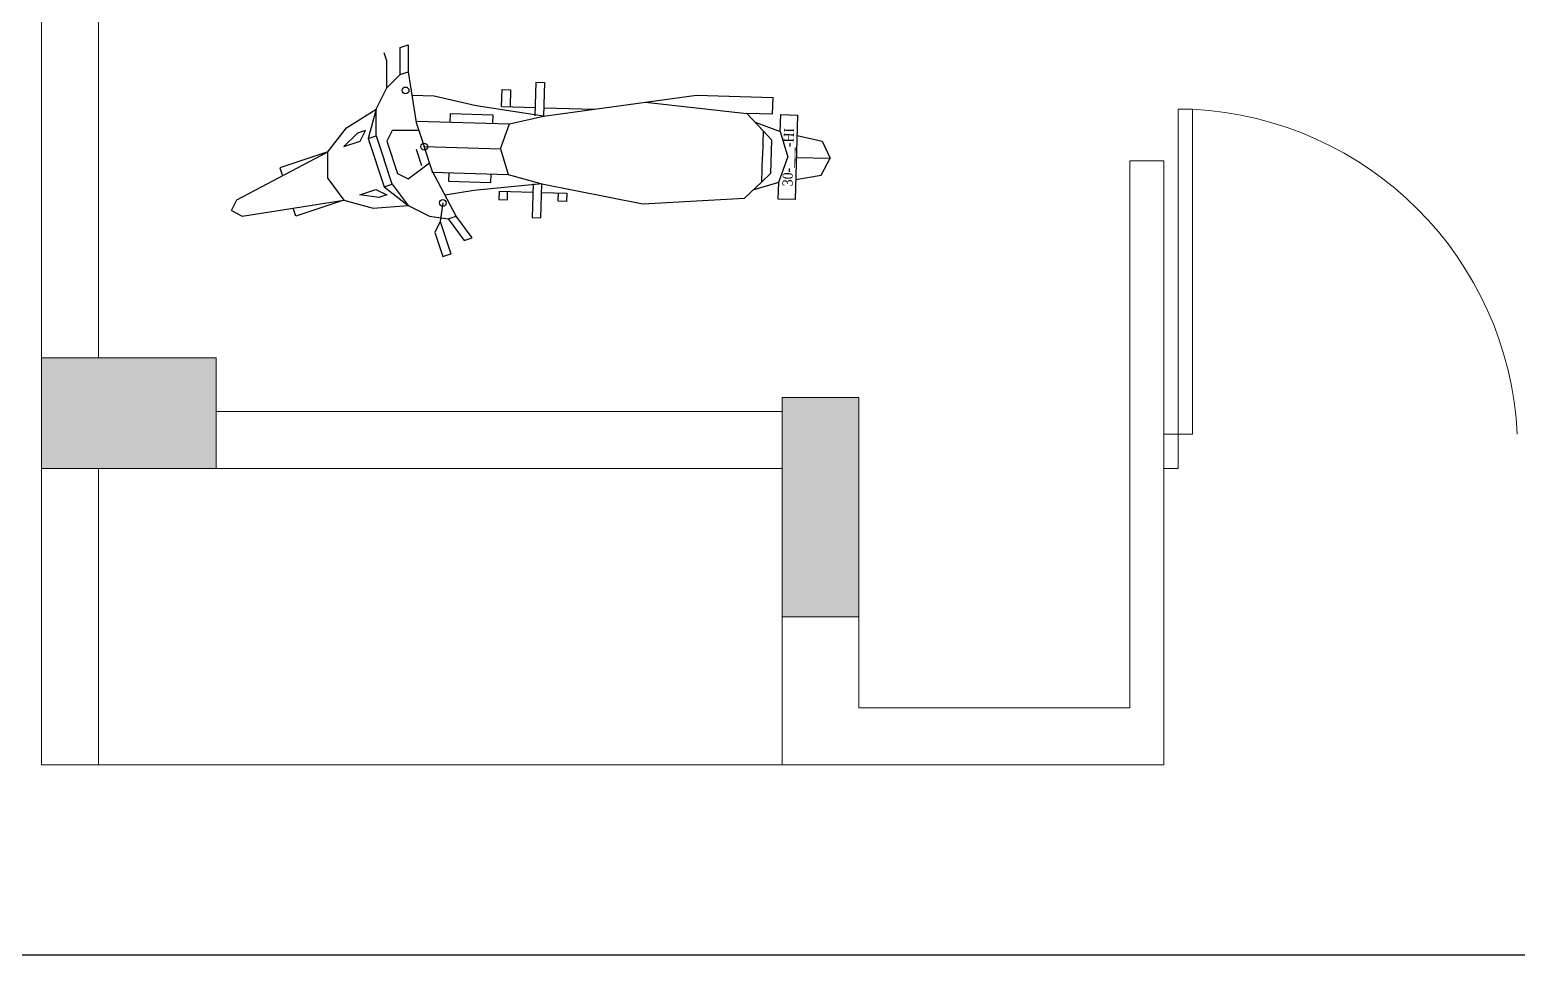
# Model space of a CAD drawing. Header units: inches. Extents: x -5775 to 2930, y 591 to 3437.
# Drawn here: x -5618.4 to -5357.4, y 2314.7 to 2477.1 of the extents above; entities that cross this region are included whole.
import ezdxf
from ezdxf.enums import TextEntityAlignment as Align

# ---------------------------------------------------------------- set-up
doc = ezdxf.new("R2010")
doc.units = ezdxf.units.IN
doc.header["$LTSCALE"] = 20
doc.header["$MEASUREMENT"] = 0
doc.layers.get('0').update_dxf_attribs({"lineweight": 5})
for name, color, linetype in [('AUDI', 27, 'Continuous'), ('Box Text', 25, 'Continuous'), ('KICHTHUOC', 100, 'Continuous'), ('MANH', 27, 'Continuous')]:
    doc.layers.add(name, color=color, linetype=linetype)
doc.layers.add('Door', color=32, linetype='Continuous', lineweight=5)
doc.layers.add('Pillar', color=250, linetype='Continuous', lineweight=5)
doc.styles.get("Standard").update_dxf_attribs({"font": 'times.ttf', "height": 6})

# ---------------------------------------------------------------- blocks, each defined once
blk = doc.blocks.new('DoorENTRANCE')
at = {"layer": 'Door'}
for p, q in [((-5.02, 6.02), (-5.02, 63.02)), ((-5.02, 63.02), (-2.52, 63.02)), ((-2.52, 6.02), (-2.52, 63.02)), ((0, 6.02), (-5.02, 6.02)), ((-2.52, 6.02), (-2.52, 0)), ((0, 0), (0, 6.02)), ((-2.52, 0), (0, 0))]:
    blk.add_line(p, q, dxfattribs=at)
blk.add_arc((-2.08, 3.1), 59.99, 92.8141, 177.2104, dxfattribs=at)
blk = doc.blocks.new('A$C47DE687F')
at = {"layer": 'MANH'}
for p, q in [((313.9, 1951.8), (285.4, 1942.4)), ((370.5, 1781), (313.9, 1951.8)), ((143, 1895.1), (171.5, 1904.6)), ((199.7, 1724.3), (143, 1895.1)), ((417.8, 1638.6), (246.9, 1581.9)), ((522.1, 1610), (417.8, 1638.6)), ((417.8, 1638.6), (427.2, 1610.1)), ((427.2, 1610.1), (341.8, 1581.8)), ((427.2, 1610.1), (522.1, 1610)), ((522.1, 1610), (597.9, 1571.9)), ((246.9, 1581.9), (180.4, 1496.6)), ((256.4, 1553.4), (180.4, 1496.6)), ((246.9, 1581.9), (256.4, 1553.4)), ((256.4, 1553.4), (341.8, 1581.8)), ((294.3, 1534.4), (275.3, 1496.5)), ((408.2, 1572.2), (294.3, 1534.4)), ((446.1, 1553.2), (408.2, 1572.2)), ((446, 1458.3), (446.1, 1553.2)), ((597.9, 1571.9), (692.8, 1571.8)), ((597.9, 1571.9), (645.3, 1524.4)), ((692.8, 1571.8), (721.3, 1581.3)), ((180.4, 1496.6), (142.4, 1420.8)), ((275.3, 1496.5), (332.1, 1420.5)), ((654.8, 1496), (474.5, 1467.8)), ((645.3, 1524.4), (740.2, 1524.3)), ((645.3, 1524.4), (654.8, 1496)), ((749.6, 1495.8), (654.8, 1496)), ((740.2, 1524.3), (749.6, 1495.8)), ((303.6, 1411.1), (389.1, 1439.4)), ((379.6, 1467.9), (322.7, 1449)), ((389.1, 1439.4), (381.3, 1169.5)), ((474.5, 1467.8), (389.1, 1439.4)), ((479.9, 1466.8), (470.4, 1136.9)), ((85.4, 1401.9), (0, 1373.5)), ((0, 1373.5), (9.4, 1345.1)), ((123.3, 1382.9), (9.4, 1345.1)), ((123.3, 1382.9), (85.4, 1401.9)), ((189.7, 1373.3), (123.3, 1382.9)), ((142.4, 1420.8), (132.8, 1354.4)), ((142.2, 1325.9), (303.6, 1411.1)), ((298.2, 1412), (290.5, 1142.1)), ((132.8, 1354.4), (56.8, 1297.6)), ((66.3, 1269.1), (142.2, 1325.9)), ((132.8, 1354.4), (142.2, 1325.9)), ((56.8, 1297.6), (66.3, 1269.1)), ((201.4, 1174.7), (200.5, 1144.7)), ((231.4, 1173.8), (201.4, 1174.7)), ((231.4, 1173.8), (227.9, 1053.9)), ((381.3, 1169.5), (290.5, 1142.1)), ((381.3, 1169.5), (470.4, 1136.9)), ((531.2, 1165.2), (527.8, 1045.3)), ((531.2, 1165.2), (591.2, 1163.5)), ((591.2, 1163.5), (590.4, 1133.5)), ((200.5, 1144.7), (230.5, 1143.8)), ((290.5, 1142.1), (257.1, 1023)), ((470.4, 1136.9), (497, 1016.1)), ((590.4, 1133.5), (530.4, 1135.2)), ((138, 1056.5), (137.1, 1026.5)), ((257.9, 1053), (138, 1056.5)), ((137.1, 1026.5), (257.1, 1023)), ((257.1, 1023), (186.8, 664.9)), ((227.1, 1023.9), (224.5, 933.9)), ((616.9, 1012.7), (497, 1016.1)), ((497, 1016.1), (546.6, 654.6)), ((497.8, 1046.1), (617.8, 1042.7)), ((526.9, 1015.3), (521.8, 835.4)), ((617.8, 1042.7), (616.9, 1012.7)), ((194.5, 934.8), (195.4, 964.8)), ((195.4, 964.8), (225.3, 963.9)), ((224.5, 933.9), (194.5, 934.8)), ((186.8, 664.9), (206.4, 304.2)), ((546.6, 654.6), (506.3, 295.6)), ((546.6, 654.6), (571.4, 473.8)), ((571.4, 473.8), (563.7, 203.9)), ((206.4, 304.2), (264.7, 242.5)), ((235.5, 273.3), (262.9, 182.5)), ((475.4, 266.4), (442.9, 177.3)), ((506.3, 295.6), (444.6, 237.3)), ((503.7, 205.6), (506.3, 295.6)), ((293.8, 211.6), (264.7, 242.5)), ((264.7, 242.5), (354.6, 239.9)), ((413.7, 208.2), (293.8, 211.6)), ((444.6, 237.3), (354.6, 239.9)), ((444.6, 237.3), (413.7, 208.2)), ((201.2, 124.3), (203, 184.2)), ((203, 184.2), (262.9, 182.5)), ((262.9, 182.5), (352, 149.9)), ((442.9, 177.3), (352, 149.9)), ((442.9, 177.3), (502.8, 175.6)), ((502.8, 175.6), (501.1, 115.6)), ((563.7, 203.9), (503.7, 205.6)), ((501.1, 115.6), (201.2, 124.3)), ((273.2, 122.2), (288.6, 31.7)), ((351.2, 120), (347.7, 0)), ((429.2, 117.7), (408.6, 28.3)), ((288.6, 31.7), (347.7, 0)), ((408.6, 28.3), (347.7, 0))]:
    blk.add_line(p, q, dxfattribs=at)
for points in [[(162.3, 2122.8), (143.3, 2084.9), (199.7, 1724.3)], [(162.3, 2122.8), (200.2, 2103.7), (370.5, 1781)], [(275.7, 1781.1), (199.7, 1724.3), (171.1, 1620), (180.4, 1496.6)], [(275.7, 1781.1), (370.5, 1781), (455.8, 1714.4), (522.1, 1610)], [(436.8, 1676.5), (389.4, 1724), (408.3, 1667.1), (446.3, 1648), (436.8, 1676.5)], [(209, 1600.9), (218.6, 1667.3), (237.5, 1610.4), (218.5, 1572.5), (209, 1600.9)], [(497, 1016.1), (533.8, 1255.2), (568.1, 1404.3), (570.4, 1482.8)], [(257.1, 1023), (233.9, 1263.8), (216.7, 1365.2)], [(296.5, 1352), (266.5, 1352.9), (262.2, 1202.9), (292.2, 1202.1)], [(476.4, 1346.9), (506.4, 1346), (502.1, 1196.1), (472.1, 1196.9)]]:
    blk.add_lwpolyline(points, dxfattribs=at)
for centre in [(588.4, 1505.5), (389.1, 1439.4), (189.7, 1373.3)]:
    blk.add_circle(centre, 12, dxfattribs=at)
at = {"layer": 'MANH', "width": 0.9}
blk.add_text('30-___-HI', height=36, rotation=358.3562, dxfattribs=at).set_placement((351.2, 120), align=Align.BOTTOM_CENTER)
blk = doc.blocks.new('Motorbikeeee')
at = {"layer": 'KICHTHUOC', "xscale": 0.04950000000008004, "yscale": 0.04949999999985266, "zscale": 0.04950000000000002}
blk.add_blockref('A$C47DE687F', (-18.87, -57.89), dxfattribs=at)

msp = doc.modelspace()

# ---------------------------------------------------------------- hatches: boundary and pattern name
at = {"layer": 'Pillar'}
h = msp.add_hatch(dxfattribs=at)
h.set_pattern_fill('AR-SAND', color=256, style=0)
h.set_pattern_definition([(37.5, (-5616.3607, 2374.1199), (-0.0629934, 1.9268238), [0, -1.52, 0, -1.7, 0, -1.625]), (7.5, (-5616.3607, 2374.12), (1.769777, 2.822146), [0, -0.82, 0, -1.37, 0, -0.525]), (327.5, (-5617.5907, 2374.1199), (3.114142, 0.005659), [0, -0.5, 0, -1.8, 0, -2.35]), (317.5, (-5617.5907, 2374.12), (3.0061266, 0.8776756), [0, -0.25, 0, -1.18, 0, -1.35])])
h.paths.add_polyline_path([(-5098.36, 2419.56), (-5129.01, 2419.56), (-5129.01, 2400.12), (-5098.36, 2400.12)])
h.paths.add_polyline_path([(-5098.36, 2610.85), (-5129.01, 2610.85), (-5129.01, 2591.41), (-5098.36, 2591.41)])
h.paths.add_polyline_path([(-5228.36, 2412.6), (-5241.81, 2412.6), (-5241.81, 2374.12), (-5228.36, 2374.12)])
h.paths.add_polyline_path([(-5228.36, 2604.12), (-5256.78, 2604.12), (-5256.78, 2598.12), (-5256.78, 2589.9), (-5228.36, 2589.9)])
h.paths.add_polyline_path([(-5098.36, 2953.29), (-5108.36, 2953.29), (-5115.15, 2953.29), (-5115.15, 2928.12), (-5098.36, 2928.12)])
h.paths.add_polyline_path([(-5244.51, 2961.35), (-5258.36, 2961.35), (-5258.36, 2934.12), (-5258.36, 2928.12), (-5252.36, 2928.12), (-5244.51, 2928.12)])
h.paths.add_polyline_path([(-5456.36, 3118.12), (-5467.82, 3118.12), (-5467.82, 3108.12), (-5456.36, 3108.12)])
h.paths.add_polyline_path([(-5599.57, 2953.29), (-5616.36, 2953.29), (-5616.36, 2928.12), (-5599.57, 2928.12)])
h.paths.add_polyline_path([(-5456.36, 2961.35), (-5470.21, 2961.35), (-5470.21, 2928.12), (-5462.36, 2928.12), (-5456.36, 2928.12), (-5456.36, 2934.12)])
h.paths.add_polyline_path([(-5585.71, 2610.85), (-5616.36, 2610.85), (-5616.36, 2591.41), (-5585.71, 2591.41)])
h.paths.add_polyline_path([(-5457.94, 2604.12), (-5486.36, 2604.12), (-5486.36, 2589.9), (-5457.94, 2589.9)])
h.paths.add_polyline_path([(-5585.71, 2419.56), (-5616.36, 2419.56), (-5616.36, 2400.12), (-5585.71, 2400.12)])
h.paths.add_polyline_path([(-5472.91, 2412.6), (-5486.36, 2412.6), (-5486.36, 2374.12), (-5472.91, 2374.12)])

# ---------------------------------------------------------------- linework, layer by layer
for p, q in [((-5616.36, 3098.68), (-5616.36, 2348.12)), ((-5606.36, 2591.41), (-5606.36, 2419.56)), ((-5425.36, 2454.12), (-5425.36, 2358.12)), ((-5425.36, 2454.12), (-5419.36, 2454.12)), ((-5419.36, 2454.12), (-5419.36, 2391.12)), ((-5585.71, 2410.12), (-5486.36, 2410.12)), ((-5606.36, 2400.12), (-5486.36, 2400.12)), ((-5606.36, 2400.12), (-5606.36, 2348.12)), ((-5492.36, 2400.12), (-5486.36, 2400.12)), ((-5486.36, 2400.12), (-5486.36, 2348.12)), ((-5419.36, 2391.12), (-5419.36, 2348.12)), ((-5486.36, 2374.12), (-5476.36, 2374.12)), ((-5472.91, 2374.12), (-5472.91, 2358.12)), ((-5472.91, 2358.12), (-5425.36, 2358.12)), ((-5616.36, 2348.12), (-5606.36, 2348.12)), ((-5606.36, 2348.12), (-5486.36, 2348.12)), ((-5486.36, 2348.12), (-5419.36, 2348.12))]:
    msp.add_line(p, q)
at = {"layer": 'Box Text'}
msp.add_lwpolyline([(-5653.13, 3182.86), (-5063.82, 3182.86), (-5063.82, 2314.73), (-5653.13, 2314.73)], close=True, dxfattribs=at)
at = {"layer": 'Pillar'}
for p, q in [((-5616.36, 2400.12), (-5616.36, 2419.56)), ((-5616.36, 2419.56), (-5585.71, 2419.56)), ((-5585.71, 2419.56), (-5585.71, 2400.12)), ((-5472.91, 2412.6), (-5486.36, 2412.6)), ((-5486.36, 2412.6), (-5486.36, 2374.12)), ((-5472.91, 2374.12), (-5472.91, 2412.6)), ((-5585.71, 2400.12), (-5616.36, 2400.12)), ((-5486.36, 2374.12), (-5472.91, 2374.12))]:
    msp.add_line(p, q, dxfattribs=at)

# ---------------------------------------------------------------- block references
at = {"layer": 'AUDI', "rotation": 90}
msp.add_blockref('Motorbikeeee', (-5535.82, 2456.2), dxfattribs=at)
at = {"layer": 'Door', "xscale": -1}
msp.add_blockref('DoorENTRANCE', (-5419.36, 2400.12), dxfattribs=at)

doc.saveas('drawing.dxf')
